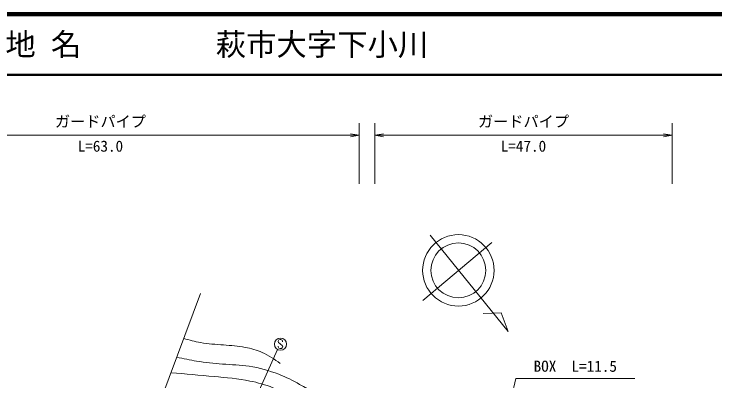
# Model space of a CAD drawing. Units: millimetres, scale not verified. Extents: x 40000 to 680000, y 20000 to 380000.
# Drawn here: x 371804 to 487246, y 319538 to 380000 of the extents above; entities that cross this region are included whole.
import ezdxf
from ezdxf.enums import TextEntityAlignment as Align

# ---------------------------------------------------------------- set-up
doc = ezdxf.new("R2010")
doc.units = ezdxf.units.MM
doc.header["$LTSCALE"] = 1000
for name, color, linetype, lineweight in [('M-BGD', 7, 'Continuous', 13), ('M-BMK-SRVR', 3, 'Continuous', 13), ('M-STR-STR3', 7, 'Continuous', 13), ('M-STR-STRC', 7, 'Continuous', 13), ('M-TTL', 2, 'Continuous', 140), ('M-TTL-LINE', 7, 'Continuous', 50), ('M-TTL-TXT', 7, 'Continuous', 13)]:
    doc.layers.add(name, color=color, linetype=linetype, lineweight=lineweight)
doc.styles.add('ＭＳ ゴシック', font='')
doc.styles.get('ＭＳ ゴシック').set_extended_font_data('MS Gothic')

# ---------------------------------------------------------------- blocks, each defined once
blk = doc.blocks.new('open_arrow')
at = {"color": 0, "linetype": 'Continuous', "lineweight": -2}
blk.add_lwpolyline([(7.5, 1.25), (0, 0), (7.5, -1.25)], dxfattribs=at)

msp = doc.modelspace()

# ---------------------------------------------------------------- linework, layer by layer
at = {"layer": 'M-BGD'}
for points, knots in [([(399770, 326548), (400680, 326295), (401590, 326042), (402515, 325872), (403766, 325643), (405045, 325567), (406319, 325477), (407511, 325394), (408699, 325299), (409876, 325082), (410843, 324904), (411803, 324644), (412692, 324242), (413746, 323766), (414701, 323090), (415656, 322414)], [0, 0, 0, 0, 1, 1, 1, 2, 2, 2, 3, 3, 3, 4, 4, 4, 5, 5, 5, 5]), ([(398615, 323458), (399701, 323227), (400787, 322996), (401881, 322814), (403291, 322580), (404715, 322426), (406143, 322324), (407608, 322219), (409077, 322167), (410527, 321956), (412193, 321713), (413834, 321259), (415402, 320638), (416586, 320168), (417728, 319604), (418836, 318982), (420572, 318007), (422224, 316891), (423864, 315763), (425960, 314322), (428035, 312863), (430211, 311532), (431287, 310874), (432388, 310247), (433553, 309784), (435060, 309185), (436674, 308861), (438274, 308558), (439920, 308246), (441550, 307958), (443180, 307515), (444466, 307166), (445752, 306721), (446828, 305982), (447828, 305297), (448647, 304358), (449588, 303560), (450381, 302887), (451261, 302313), (452225, 301935), (453031, 301619), (453895, 301441), (454769, 301445), (455562, 301448), (456364, 301602), (457069, 301935), (457939, 302346), (458664, 303030), (459338, 303744), (460767, 305258), (461968, 306908), (463170, 308558)], [0, 0, 0, 0, 1, 1, 1, 2, 2, 2, 3, 3, 3, 4, 4, 4, 5, 5, 5, 6, 6, 6, 7, 7, 7, 8, 8, 8, 9, 9, 9, 10, 10, 10, 11, 11, 11, 12, 12, 12, 13, 13, 13, 14, 14, 14, 15, 15, 15, 16, 16, 16, 17, 17, 17, 17]), ([(397661, 320908), (400027, 320694), (402393, 320479), (404763, 320270), (406735, 320095), (408710, 319925), (410650, 319534), (411935, 319275), (413205, 318919), (414421, 318430), (415673, 317927), (416868, 317283), (418008, 316560), (419418, 315666), (420743, 314652), (422117, 313708), (423563, 312716), (425063, 311802), (426562, 310888)], [0, 0, 0, 0, 1, 1, 1, 2, 2, 2, 3, 3, 3, 4, 4, 4, 5, 5, 5, 6, 6, 6, 6])]:
    msp.add_open_spline(points, degree=3, knots=knots, dxfattribs=at)
at = {"layer": 'M-BMK-SRVR'}
for p, q in [((440333, 343539), (453189, 327697)), ((450509, 342351), (439141, 332807)), ((377612, 267284), (402534, 333942)), ((452047, 330785), (449090, 330650)), ((453189, 327697), (452047, 330785))]:
    msp.add_line(p, q, dxfattribs=at)
for radius in [5885, 4520]:
    msp.add_circle((444985, 337765), radius, dxfattribs=at)
at = {"layer": 'M-STR-STR3'}
for p, q in [((428671, 352030), (428671, 362030)), ((431211, 352030), (431211, 362030)), ((480210, 352030), (480210, 362030)), ((343407, 360030), (428671, 360030)), ((431211, 360030), (480210, 360030)), ((445704, 283565), (454474, 319931)), ((454474, 319931), (474031, 319931))]:
    msp.add_line(p, q, dxfattribs=at)
at = {"layer": 'M-STR-STRC'}
for p, q in [((415419, 326302), (415295, 326118)), ((415295, 326118), (415298, 325986)), ((415298, 325986), (415361, 325857)), ((415361, 325857), (415617, 325675)), ((415611, 326368), (415419, 326302)), ((415732, 326365), (415611, 326368)), ((415617, 325675), (415746, 325544)), ((415983, 326247), (415732, 326365)), ((416046, 326115), (415983, 326247)), ((416046, 325986), (416046, 326115)), ((415201, 324740), (403720, 299005)), ((415298, 325138), (415295, 325259)), ((415337, 325035), (415298, 325138)), ((415422, 324925), (415337, 325035)), ((415609, 324864), (415422, 324925)), ((415743, 324864), (415609, 324864)), ((415843, 324893), (415743, 324864)), ((415746, 325544), (415925, 325428)), ((415985, 324985), (415843, 324893)), ((415925, 325428), (416051, 325228)), ((416046, 325117), (415985, 324985)), ((416051, 325228), (416046, 325117))]:
    msp.add_line(p, q, dxfattribs=at)
msp.add_circle((415703, 325605), 1000, dxfattribs=at)
at = {"layer": 'M-TTL'}
msp.add_line((680000, 380000), (40000, 380000), dxfattribs=at)
at = {"layer": 'M-TTL-LINE'}
msp.add_line((40000, 370000), (680000, 370000), dxfattribs=at)

# ---------------------------------------------------------------- block references
at = {"layer": 'M-STR-STR3', "xscale": 193, "yscale": 193, "rotation": 180}
for p in [(428671, 360030), (480210, 360030)]:
    msp.add_blockref('open_arrow', p, dxfattribs=at)
at = {"layer": 'M-STR-STR3', "xscale": 193, "yscale": 193}
msp.add_blockref('open_arrow', (431211, 360030), dxfattribs=at)

# ---------------------------------------------------------------- texts
at = {"layer": 'M-STR-STR3', "style": 'ＭＳ ゴシック'}
for s, p in [('ガードパイプ', (378539, 360827)), ('ガードパイプ', (448211, 360827)), ('L=63.0', (382289, 356768)), ('L=47.0', (451961, 356768)), ('BOX\u3000L=11.5', (457377, 320505))]:
    msp.add_text(s, height=1833, dxfattribs=at).set_placement(p, align=Align.BOTTOM_LEFT)
at = {"layer": 'M-TTL-TXT', "style": 'ＭＳ ゴシック'}
for s, p in [('地 名', (370380, 375000)), ('萩市大字下小川', (405024, 375000))]:
    msp.add_text(s, height=3666, dxfattribs=at).set_placement(p, align=Align.MIDDLE_LEFT)

doc.saveas('drawing.dxf')
